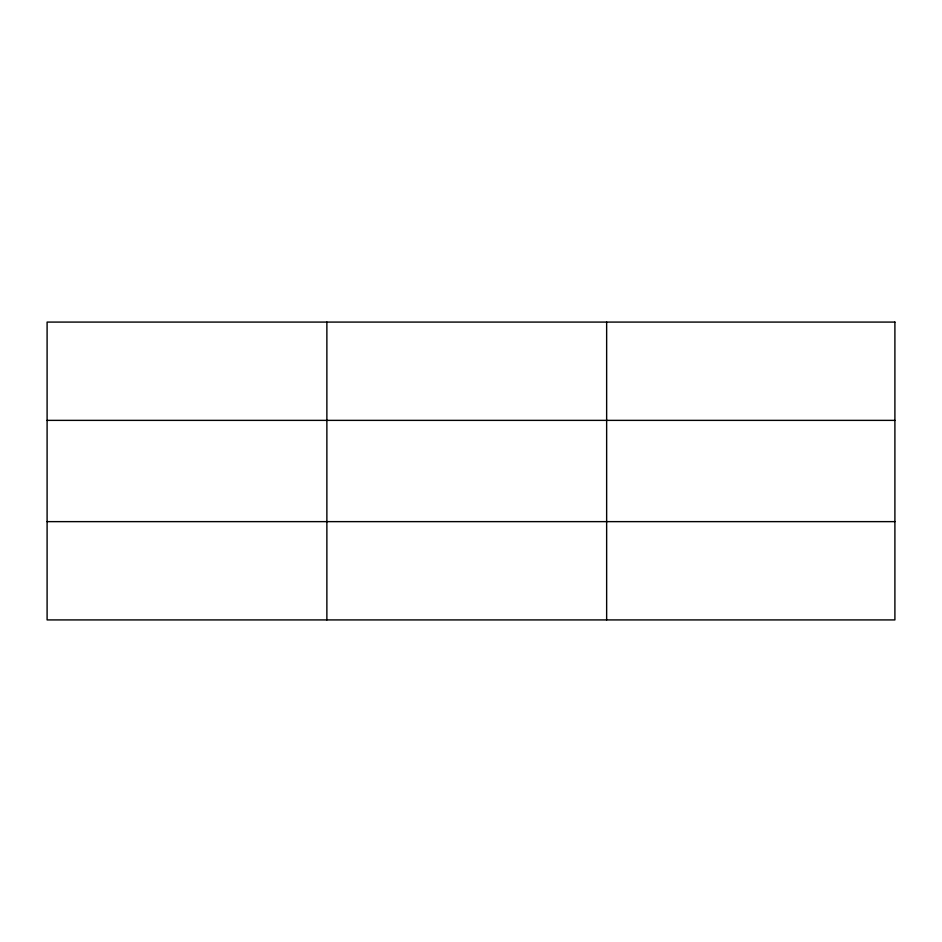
<?xml version="1.0" encoding="UTF-8"?>
<svg xmlns="http://www.w3.org/2000/svg" width="942" height="942" viewBox="0 0 942 942"><rect width="100%" height="100%" fill="white"/><g stroke="black" fill="none" stroke-linecap="round" stroke-linejoin="round"><path stroke-width="1.41" d="M326.874 322.082L326.874 619.918M606.648 322.082L606.648 619.918M47.1 420.368L894.9 420.368M47.1 521.633L894.9 521.633M894.9 322.082L894.9 619.918L47.1 619.918L47.1 322.082L894.9 322.082"/></g></svg>
